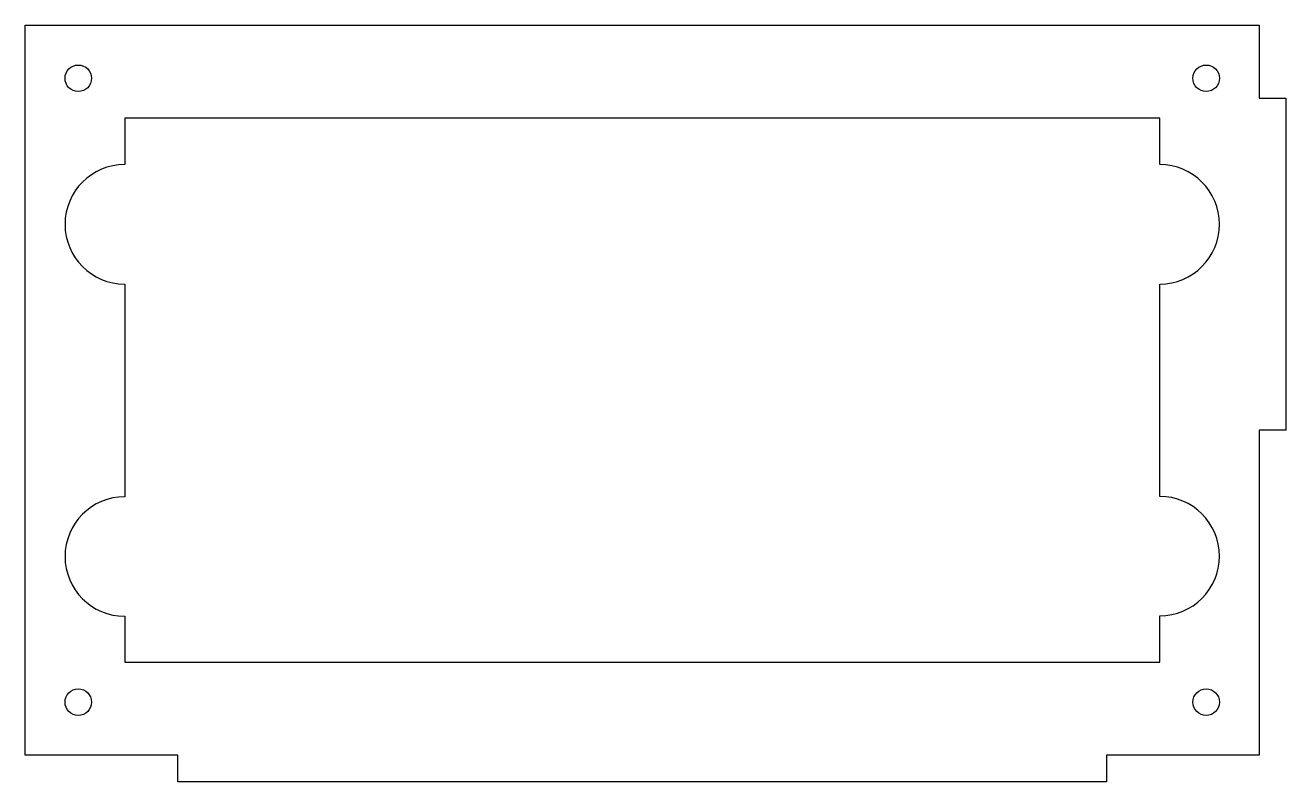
# Model space of a CAD drawing. Header units: millimetres. Extents: x -91.5 to 3.5, y -3.5 to 53.5.
import ezdxf

# ---------------------------------------------------------------- set-up
doc = ezdxf.new("R2010")
doc.units = ezdxf.units.MM
doc.layers.get('0').update_dxf_attribs({"linetype": 'CONTINUOUS'})

msp = doc.modelspace()

# ---------------------------------------------------------------- linework, layer by layer
msp.add_lwpolyline([(1.5, -1.5), (-10, -1.5), (-10, -3.5), (-80, -3.5), (-80, -1.5), (-91.5, -1.5), (-91.5, 53.5), (1.5, 53.5), (1.5, 48), (3.5, 48), (3.5, 23), (1.5, 23)], close=True)
msp.add_lwpolyline([(-6, 18), (-6, 34, 1), (-6, 43), (-6, 46.5), (-84, 46.5), (-84, 43, 1), (-84, 34), (-84, 17.974, 1), (-84, 8.974), (-84, 5.5), (-6, 5.5), (-6, 9, 1)], format="xyb", close=True)
for centre in [(-87.5, 49.5), (-2.5, 49.5), (-87.5, 2.5), (-2.5, 2.5)]:
    msp.add_circle(centre, 1)

doc.saveas('drawing.dxf')
